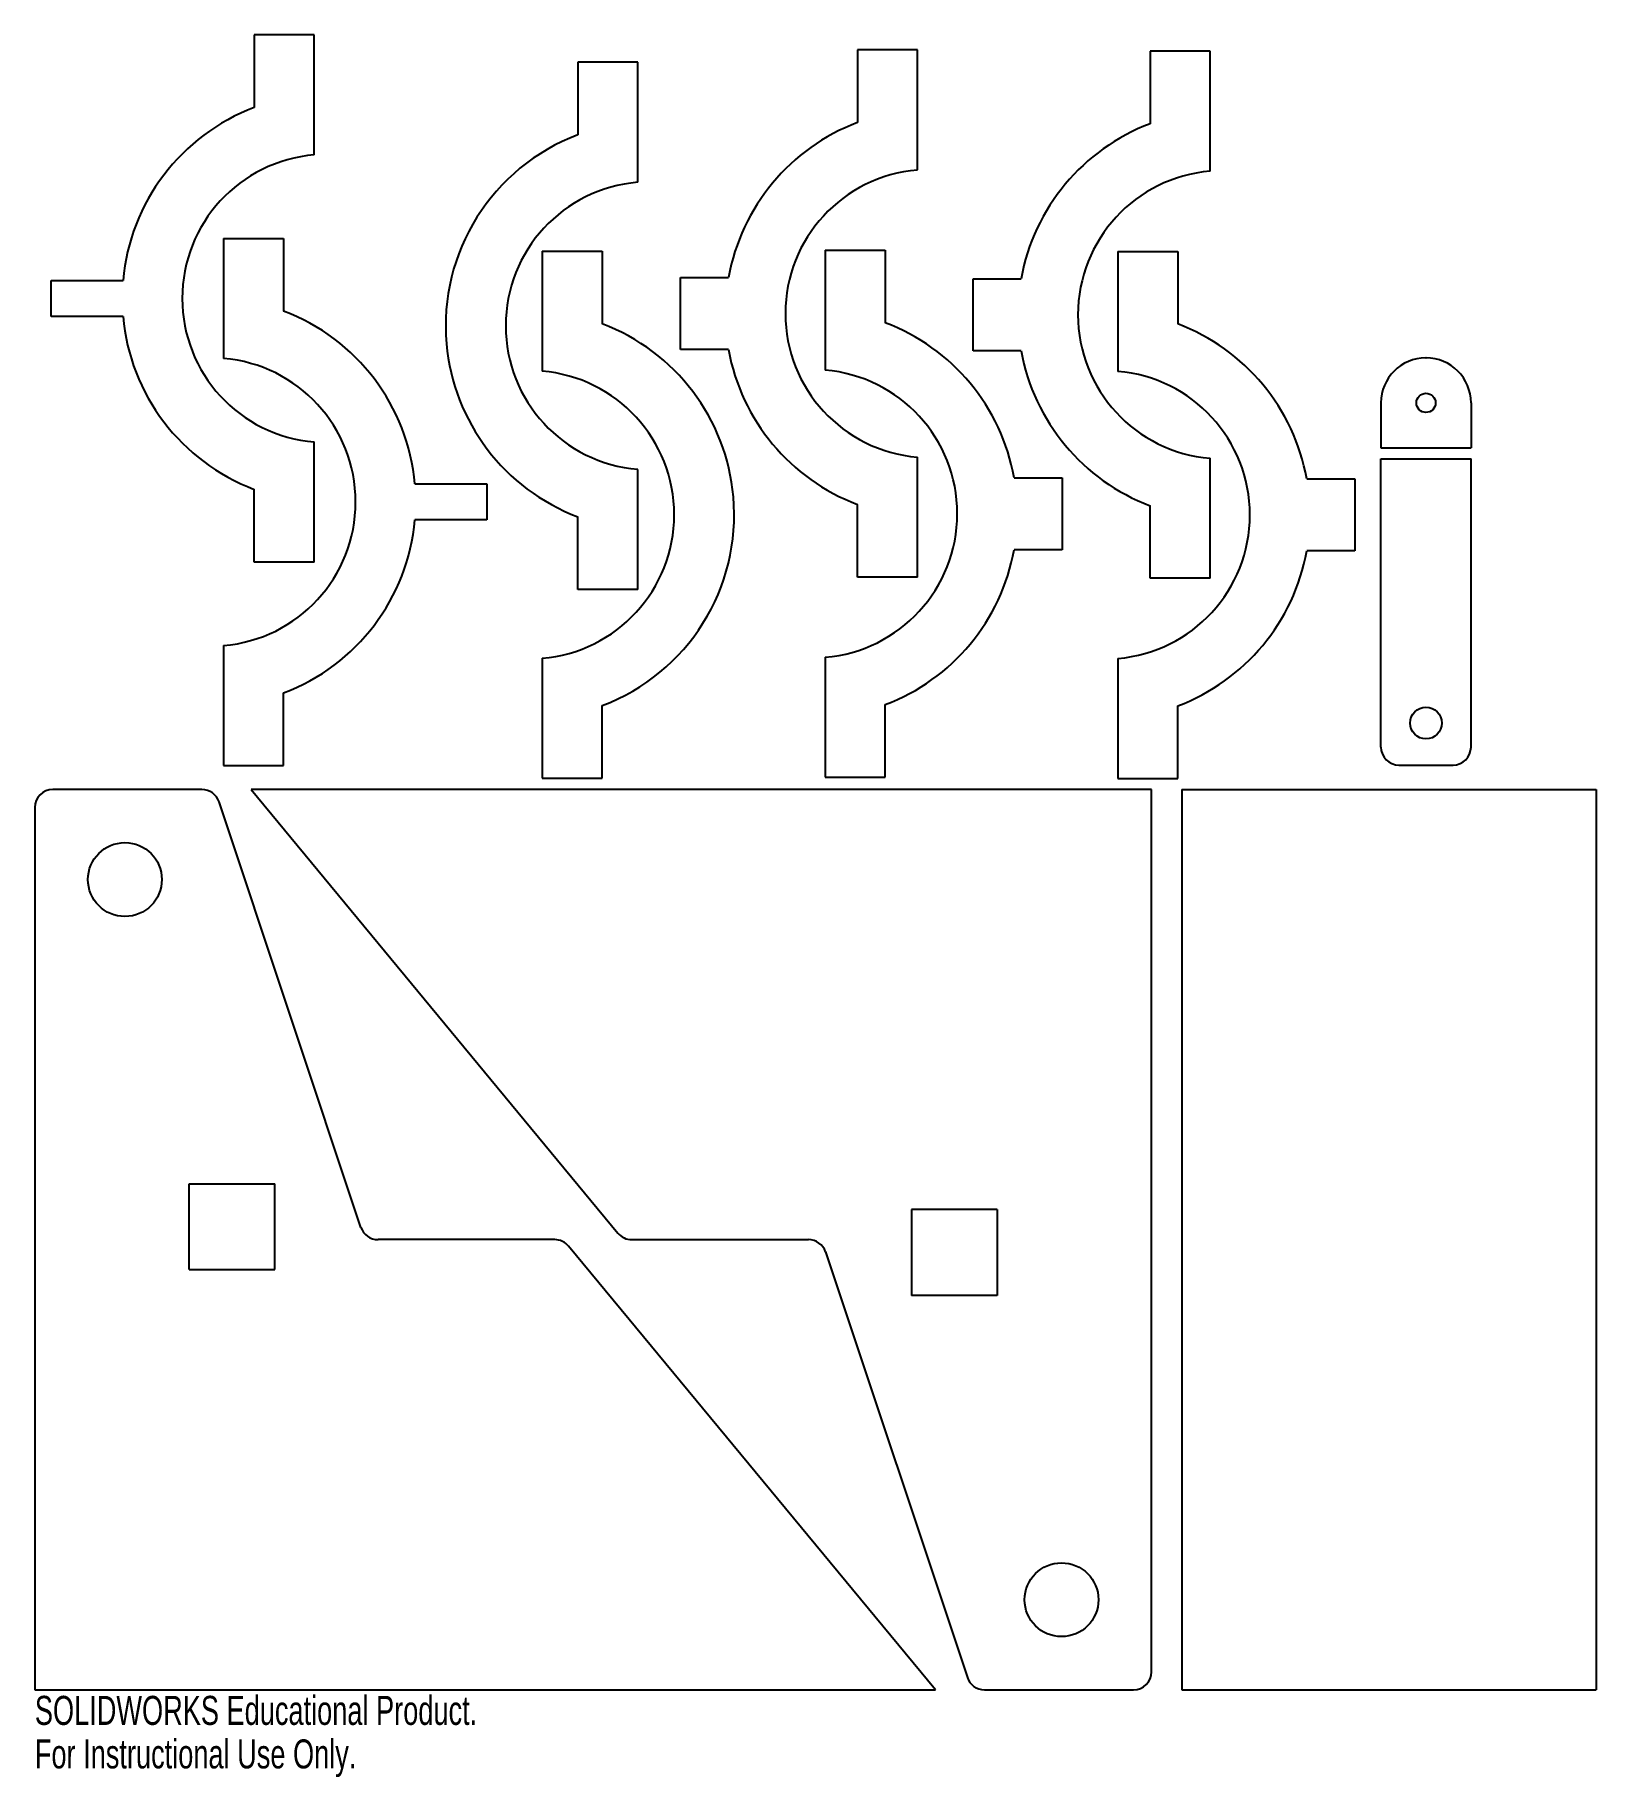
# Model space of a CAD drawing. Header units: millimetres. Extents: x 0 to 260, y -15 to 276.
import ezdxf

# ---------------------------------------------------------------- set-up
doc = ezdxf.new("R2010")
doc.units = ezdxf.units.MM
doc.styles.add('SLDTEXTSTYLE0', font='TXT', dxfattribs={"width": 0.7})

msp = doc.modelspace()

# ---------------------------------------------------------------- linework, layer by layer
at = {"color": 7, "linetype": 'Continuous'}
for p, q in [((46.55, 275.75), (36.55, 275.75)), ((36.55, 275.75), (36.55, 263.64)), ((46.55, 255.75), (46.55, 275.75)), ((147.01, 273.23), (137.01, 273.23)), ((137.01, 273.23), (137.01, 261.12)), ((147.01, 253.23), (147.01, 273.23)), ((195.75, 273.03), (185.75, 273.03)), ((185.75, 273.03), (185.75, 260.92)), ((195.75, 253.03), (195.75, 273.03)), ((100.43, 271.19), (90.43, 271.19)), ((90.43, 271.19), (90.43, 259.08)), ((100.43, 251.19), (100.43, 271.19)), ((31.43, 241.82), (31.43, 221.82)), ((31.43, 241.82), (41.43, 241.82)), ((41.43, 241.82), (41.43, 229.72)), ((84.49, 239.7), (84.49, 219.7)), ((84.49, 239.7), (94.49, 239.7)), ((94.49, 239.7), (94.49, 227.6)), ((131.65, 239.87), (131.65, 219.87)), ((131.65, 239.87), (141.65, 239.87)), ((141.65, 239.87), (141.65, 227.77)), ((180.39, 239.67), (180.39, 219.67)), ((180.39, 239.67), (190.39, 239.67)), ((190.39, 239.67), (190.39, 227.57)), ((107.54, 235.31), (115.54, 235.31)), ((107.54, 223.31), (107.54, 235.31)), ((2.69, 228.83), (2.69, 234.83)), ((2.69, 234.83), (14.69, 234.83)), ((156.28, 223.11), (156.28, 235.11)), ((156.28, 235.11), (164.28, 235.11)), ((14.69, 228.83), (2.69, 228.83)), ((115.54, 223.31), (107.54, 223.31)), ((164.28, 223.11), (156.28, 223.11)), ((231.71, 221.92), (231.73, 221.92)), ((224.22, 214.43), (224.22, 206.92)), ((239.22, 214.43), (239.22, 206.92)), ((46.55, 187.91), (46.55, 207.91)), ((224.22, 206.92), (239.22, 206.92)), ((100.43, 183.35), (100.43, 203.35)), ((147.01, 185.4), (147.01, 205.4)), ((195.75, 185.2), (195.75, 205.2)), ((224.22, 157.08), (224.22, 205.08)), ((224.22, 205.08), (239.22, 205.08)), ((239.22, 157.08), (239.22, 205.08)), ((63.3, 200.91), (75.3, 200.91)), ((75.3, 200.91), (75.3, 194.91)), ((163.11, 201.96), (171.11, 201.96)), ((171.11, 201.96), (171.11, 189.96)), ((211.85, 201.76), (219.85, 201.76)), ((219.85, 201.76), (219.85, 189.76)), ((36.55, 187.91), (36.55, 200.02)), ((137.01, 185.4), (137.01, 197.5)), ((75.3, 194.91), (63.3, 194.91)), ((90.43, 183.35), (90.43, 195.46)), ((185.75, 185.2), (185.75, 197.3)), ((171.11, 189.96), (163.11, 189.96)), ((219.85, 189.76), (211.85, 189.76)), ((46.55, 187.91), (36.55, 187.91)), ((100.43, 183.35), (90.43, 183.35)), ((147.01, 185.4), (137.01, 185.4)), ((195.75, 185.2), (185.75, 185.2)), ((31.43, 173.99), (31.43, 153.99)), ((84.49, 171.87), (84.49, 151.87)), ((131.65, 172.04), (131.65, 152.04)), ((180.39, 171.84), (180.39, 151.84)), ((41.43, 153.99), (41.43, 166.09)), ((94.49, 151.87), (94.49, 163.98)), ((141.65, 152.04), (141.65, 164.15)), ((190.39, 151.84), (190.39, 163.95)), ((31.43, 153.99), (41.43, 153.99)), ((227.22, 154.08), (236.22, 154.08)), ((84.49, 151.87), (94.49, 151.87)), ((131.65, 152.04), (141.65, 152.04)), ((180.39, 151.84), (190.39, 151.84)), ((27.84, 150), (3, 150)), ((186.01, 150), (36.01, 150)), ((36.01, 150), (97.11, 76.09)), ((186.01, 3), (186.01, 150)), ((191.06, 150), (260.06, 150)), ((191.06, 150), (191.06, 0)), ((260.06, 150), (260.06, 0)), ((0, 147), (0, 0)), ((54.32, 77.05), (30.68, 147.95)), ((25.7, 70), (25.7, 84.3)), ((25.7, 84.3), (40, 84.3)), ((40, 70), (40, 84.3)), ((146.01, 80), (146.01, 65.7)), ((160.31, 80), (146.01, 80)), ((160.31, 80), (160.31, 65.7)), ((86.59, 75), (57.16, 75)), ((150, 0), (88.9, 73.91)), ((99.42, 75), (128.85, 75)), ((131.7, 72.95), (155.33, 2.05)), ((25.7, 70), (40, 70)), ((160.31, 65.7), (146.01, 65.7)), ((0, 0), (150, 0)), ((158.17, 0), (183.01, 0)), ((191.06, 0), (260.06, 0))]:
    msp.add_line(p, q, dxfattribs=at)
for centre, radius in [((231.72, 214.42), 1.6), ((231.72, 161.08), 2.65), ((15, 135), 6.15), ((171.01, 15), 6.15)]:
    msp.add_circle(centre, radius, dxfattribs=at)
for centre, radius, start, end in [((48.55, 231.83), 34, 110.6673, 174.9379), ((102.43, 227.27), 34, 110.6673, 185.0621), ((149.01, 229.31), 34, 110.6673, 169.8358), ((197.75, 229.11), 34, 110.6673, 169.8358), ((48.55, 231.83), 24, 94.7802, 265.2198), ((149.01, 229.31), 24, 94.7802, 265.2198), ((197.75, 229.11), 24, 94.7802, 265.2198), ((102.43, 227.27), 24, 94.7802, 265.2198), ((29.43, 197.91), 34, 5.0621, 69.3327), ((48.55, 231.83), 34, 185.0621, 249.3327), ((82.49, 195.79), 34, 5.0621, 69.3327), ((129.65, 195.96), 34, 10.1642, 69.3327), ((178.39, 195.76), 34, 10.1642, 69.3327), ((102.43, 227.27), 34, 185.0621, 249.3327), ((29.43, 197.91), 24, 274.7802, 85.2198), ((149.01, 229.31), 34, 190.1642, 249.3327), ((197.75, 229.11), 34, 190.1642, 249.3327), ((231.71, 214.43), 7.49, 90, 180), ((231.73, 214.43), 7.49, 0, 90), ((82.49, 195.79), 24, 274.7802, 85.2198), ((129.65, 195.96), 24, 274.7802, 85.2198), ((178.39, 195.76), 24, 274.7802, 85.2198), ((82.49, 195.79), 34, 290.6673, 5.0621), ((29.43, 197.91), 34, 290.6673, 354.9379), ((129.65, 195.96), 34, 290.6673, 349.8358), ((178.39, 195.76), 34, 290.6673, 349.8358), ((227.22, 157.08), 3, 180, 270), ((236.22, 157.08), 3, 270, 0), ((3, 147), 3, 90, 180), ((27.84, 147), 3, 18.4349, 90), ((57.16, 78), 3, 198.4349, 270), ((99.42, 78), 3, 219.5794, 270), ((86.59, 72), 3, 39.5794, 90), ((128.85, 72), 3, 18.4349, 90), ((183.01, 3), 3, 270, 0), ((158.17, 3), 3, 198.4349, 270)]:
    msp.add_arc(centre, radius, start, end, dxfattribs=at)

# ---------------------------------------------------------------- texts
at = {"color": 7, "linetype": 'Continuous', "char_height": 4.8336, "attachment_point": 1, "style": 'SLDTEXTSTYLE0'}
for s, insert in [('SOLIDWORKS Educational Product.', (0, -1.02)), ('For Instructional Use Only.', (0, -8.27))]:
    msp.add_mtext(s, dxfattribs=dict(at, insert=insert))

doc.saveas('drawing.dxf')
